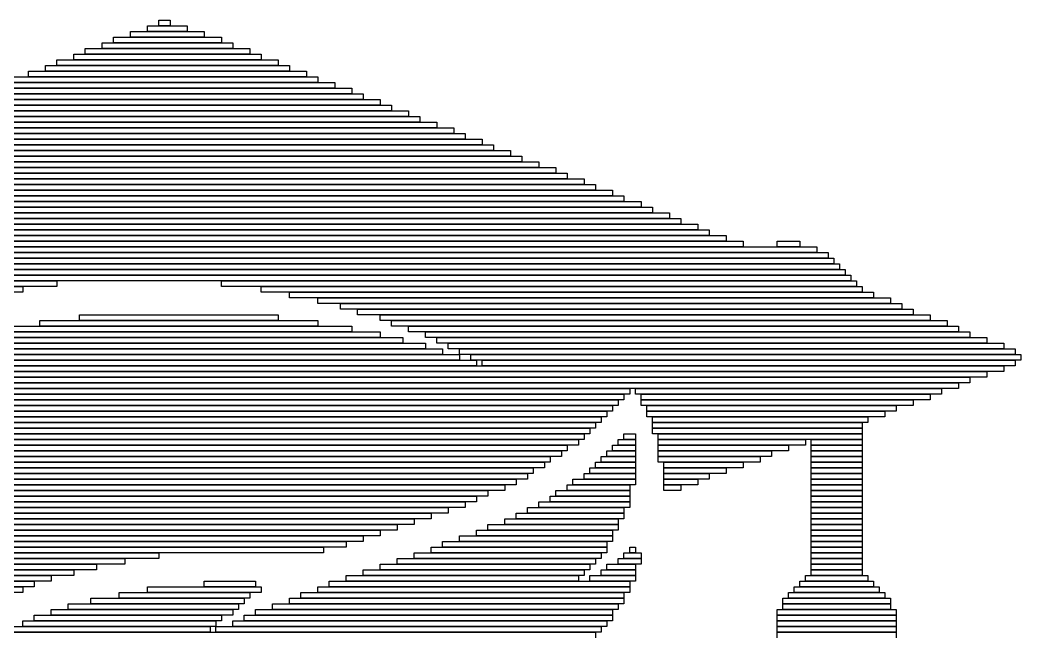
# Model space of a CAD drawing. Extents: x 92 to 1005, y 17 to 1009.
# Drawn here: x 193.5 to 370, y 900.5 to 1009 of the extents above; entities that cross this region are included whole.
import ezdxf

# ---------------------------------------------------------------- set-up
doc = ezdxf.new("R2010")
doc.units = 0

msp = doc.modelspace()

# ---------------------------------------------------------------- linework, layer by layer
for p, q in [((216, 1008), (223, 1008)), ((216, 1007), (216, 1008)), ((218, 1009), (220, 1009)), ((218, 1008), (218, 1009)), ((220, 1008), (218, 1008)), ((220, 1009), (220, 1008)), ((223, 1008), (223, 1007)), ((213, 1007), (226, 1007)), ((213, 1006), (213, 1007)), ((223, 1007), (216, 1007)), ((226, 1007), (226, 1006)), ((208, 1005), (231, 1005)), ((208, 1004), (208, 1005)), ((210, 1006), (229, 1006)), ((210, 1005), (210, 1006)), ((229, 1005), (210, 1005)), ((226, 1006), (213, 1006)), ((229, 1006), (229, 1005)), ((231, 1005), (231, 1004)), ((203, 1003), (236, 1003)), ((203, 1002), (203, 1003)), ((205, 1004), (234, 1004)), ((205, 1003), (205, 1004)), ((234, 1003), (205, 1003)), ((231, 1004), (208, 1004)), ((234, 1004), (234, 1003)), ((236, 1003), (236, 1002)), ((198, 1001), (241, 1001)), ((198, 1000), (198, 1001)), ((200, 1002), (239, 1002)), ((200, 1001), (200, 1002)), ((239, 1001), (200, 1001)), ((236, 1002), (203, 1002)), ((239, 1002), (239, 1001)), ((241, 1001), (241, 1000)), ((192, 999), (246, 999)), ((195, 1000), (244, 1000)), ((195, 999), (195, 1000)), ((244, 999), (195, 999)), ((241, 1000), (198, 1000)), ((244, 1000), (244, 999)), ((246, 999), (246, 998)), ((190, 998), (249, 998)), ((246, 998), (192, 998)), ((249, 998), (249, 997)), ((184, 996), (254, 996)), ((187, 997), (252, 997)), ((252, 996), (187, 996)), ((249, 997), (190, 997)), ((252, 997), (252, 996)), ((254, 996), (254, 995)), ((179, 994), (259, 994)), ((182, 995), (257, 995)), ((257, 994), (182, 994)), ((254, 995), (184, 995)), ((257, 995), (257, 994)), ((259, 994), (259, 993)), ((174, 992), (264, 992)), ((177, 993), (262, 993)), ((262, 992), (177, 992)), ((259, 993), (179, 993)), ((262, 993), (262, 992)), ((264, 992), (264, 991)), ((172, 991), (267, 991)), ((264, 991), (174, 991)), ((267, 991), (267, 990)), ((167, 989), (272, 989)), ((169, 990), (270, 990)), ((270, 989), (169, 989)), ((267, 990), (172, 990)), ((270, 990), (270, 989)), ((272, 989), (272, 988)), ((162, 987), (277, 987)), ((164, 988), (275, 988)), ((275, 987), (164, 987)), ((272, 988), (167, 988)), ((275, 988), (275, 987)), ((277, 987), (277, 986)), ((157, 985), (282, 985)), ((159, 986), (280, 986)), ((280, 985), (159, 985)), ((277, 986), (162, 986)), ((280, 986), (280, 985)), ((282, 985), (282, 984)), ((154, 984), (285, 984)), ((282, 984), (157, 984)), ((285, 984), (285, 983)), ((149, 982), (290, 982)), ((152, 983), (288, 983)), ((288, 982), (152, 982)), ((285, 983), (154, 983)), ((288, 983), (288, 982)), ((290, 982), (290, 981)), ((144, 980), (295, 980)), ((146, 981), (293, 981)), ((293, 980), (146, 980)), ((290, 981), (149, 981)), ((293, 981), (293, 980)), ((295, 980), (295, 979)), ((139, 978), (300, 978)), ((141, 979), (298, 979)), ((298, 978), (141, 978)), ((295, 979), (144, 979)), ((298, 979), (298, 978)), ((300, 978), (300, 977)), ((136, 977), (303, 977)), ((300, 977), (139, 977)), ((303, 977), (303, 976)), ((131, 975), (308, 975)), ((134, 976), (305, 976)), ((305, 975), (134, 975)), ((303, 976), (136, 976)), ((305, 976), (305, 975)), ((308, 975), (308, 974)), ((126, 973), (313, 973)), ((129, 974), (310, 974)), ((310, 973), (129, 973)), ((308, 974), (131, 974)), ((310, 974), (310, 973)), ((313, 973), (313, 972)), ((121, 971), (318, 971)), ((124, 972), (315, 972)), ((315, 971), (124, 971)), ((313, 972), (126, 972)), ((315, 972), (315, 971)), ((318, 971), (318, 970)), ((116, 969), (334, 969)), ((119, 970), (321, 970)), ((321, 969), (119, 969)), ((318, 970), (121, 970)), ((321, 970), (321, 969)), ((327, 970), (331, 970)), ((327, 969), (327, 970)), ((331, 969), (327, 969)), ((331, 970), (331, 969)), ((334, 969), (334, 968)), ((114, 968), (336, 968)), ((334, 968), (116, 968)), ((336, 968), (336, 967)), ((108, 966), (338, 966)), ((111, 967), (337, 967)), ((337, 966), (111, 966)), ((336, 967), (114, 967)), ((337, 967), (337, 966)), ((338, 966), (338, 965)), ((103, 964), (340, 964)), ((106, 965), (339, 965)), ((339, 964), (106, 964)), ((338, 965), (108, 965)), ((339, 965), (339, 964)), ((340, 964), (340, 963)), ((98, 962), (194, 962)), ((101, 963), (200, 963)), ((200, 962), (101, 962)), ((340, 963), (103, 963)), ((194, 962), (194, 961)), ((200, 963), (200, 962)), ((229, 963), (341, 963)), ((229, 962), (229, 963)), ((341, 962), (229, 962)), ((236, 962), (342, 962)), ((236, 961), (236, 962)), ((341, 963), (341, 962)), ((342, 962), (342, 961)), ((194, 961), (98, 961)), ((342, 961), (236, 961)), ((241, 961), (344, 961)), ((241, 960), (241, 961)), ((344, 961), (344, 960)), ((344, 960), (241, 960)), ((246, 960), (347, 960)), ((246, 959), (246, 960)), ((347, 959), (246, 959)), ((250, 959), (349, 959)), ((250, 958), (250, 959)), ((347, 960), (347, 959)), ((349, 959), (349, 958)), ((204, 957), (239, 957)), ((204, 956), (204, 957)), ((239, 957), (239, 956)), ((349, 958), (250, 958)), ((253, 958), (351, 958)), ((253, 957), (253, 958)), ((351, 957), (253, 957)), ((257, 957), (354, 957)), ((257, 956), (257, 957)), ((351, 958), (351, 957)), ((354, 957), (354, 956)), ((192, 955), (252, 955)), ((197, 956), (246, 956)), ((197, 955), (197, 956)), ((246, 955), (197, 955)), ((239, 956), (204, 956)), ((246, 956), (246, 955)), ((252, 955), (252, 954)), ((354, 956), (257, 956)), ((259, 956), (357, 956)), ((259, 955), (259, 956)), ((357, 955), (259, 955)), ((262, 955), (359, 955)), ((262, 954), (262, 955)), ((357, 956), (357, 955)), ((359, 955), (359, 954)), ((188, 954), (257, 954)), ((252, 954), (192, 954)), ((257, 954), (257, 953)), ((359, 954), (262, 954)), ((265, 954), (361, 954)), ((265, 953), (265, 954)), ((361, 954), (361, 953)), ((182, 952), (265, 952)), ((184, 953), (261, 953)), ((261, 952), (184, 952)), ((257, 953), (188, 953)), ((261, 953), (261, 952)), ((361, 953), (265, 953)), ((265, 952), (265, 951)), ((267, 953), (364, 953)), ((267, 952), (267, 953)), ((364, 952), (267, 952)), ((269, 952), (367, 952)), ((269, 951), (269, 952)), ((364, 953), (364, 952)), ((367, 952), (367, 951)), ((177, 950), (271, 950)), ((179, 951), (268, 951)), ((268, 950), (179, 950)), ((265, 951), (182, 951)), ((268, 951), (268, 950)), ((367, 951), (269, 951)), ((271, 951), (369, 951)), ((271, 950), (271, 951)), ((369, 950), (271, 950)), ((271, 950), (271, 949)), ((273, 950), (370, 950)), ((273, 949), (273, 950)), ((369, 951), (369, 950)), ((370, 950), (370, 949)), ((174, 948), (367, 948)), ((175, 949), (274, 949)), ((274, 948), (175, 948)), ((271, 949), (177, 949)), ((370, 949), (273, 949)), ((274, 949), (274, 948)), ((275, 949), (369, 949)), ((275, 948), (275, 949)), ((369, 948), (275, 948)), ((367, 948), (367, 947)), ((369, 949), (369, 948)), ((173, 947), (364, 947)), ((367, 947), (174, 947)), ((364, 947), (364, 946)), ((364, 946), (173, 946)), ((173, 946), (361, 946)), ((361, 945), (173, 945)), ((173, 945), (359, 945)), ((359, 945), (359, 944)), ((361, 946), (361, 945)), ((172, 944), (301, 944)), ((301, 943), (172, 943)), ((172, 943), (300, 943)), ((359, 944), (173, 944)), ((300, 943), (300, 942)), ((301, 944), (301, 943)), ((302, 944), (356, 944)), ((302, 943), (302, 944)), ((356, 943), (302, 943)), ((303, 943), (354, 943)), ((303, 942), (303, 943)), ((354, 943), (354, 942)), ((356, 944), (356, 943)), ((171, 941), (298, 941)), ((300, 942), (172, 942)), ((172, 942), (299, 942)), ((299, 941), (172, 941)), ((298, 941), (298, 940)), ((299, 942), (299, 941)), ((354, 942), (303, 942)), ((303, 942), (351, 942)), ((303, 941), (303, 942)), ((351, 941), (303, 941)), ((304, 941), (348, 941)), ((304, 940), (304, 941)), ((348, 941), (348, 940)), ((351, 942), (351, 941)), ((298, 940), (171, 940)), ((171, 940), (297, 940)), ((297, 939), (171, 939)), ((171, 939), (296, 939)), ((296, 939), (296, 938)), ((297, 940), (297, 939)), ((348, 940), (304, 940)), ((304, 940), (346, 940)), ((304, 939), (304, 940)), ((346, 939), (304, 939)), ((305, 939), (343, 939)), ((305, 938), (305, 939)), ((343, 939), (343, 938)), ((346, 940), (346, 939)), ((296, 938), (171, 938)), ((171, 938), (295, 938)), ((295, 938), (295, 937)), ((343, 938), (305, 938)), ((305, 938), (342, 938)), ((305, 937), (305, 938)), ((342, 938), (342, 937)), ((170, 937), (294, 937)), ((294, 936), (170, 936)), ((170, 936), (293, 936)), ((295, 937), (171, 937)), ((293, 936), (293, 935)), ((294, 937), (294, 936)), ((300, 936), (302, 936)), ((300, 935), (300, 936)), ((302, 936), (302, 935)), ((342, 937), (305, 937)), ((305, 937), (342, 937)), ((305, 936), (305, 937)), ((342, 936), (305, 936)), ((306, 936), (342, 936)), ((306, 935), (306, 936)), ((342, 937), (342, 936)), ((342, 936), (342, 935)), ((169, 934), (290, 934)), ((293, 935), (170, 935)), ((170, 935), (292, 935)), ((292, 934), (170, 934)), ((290, 934), (290, 933)), ((292, 935), (292, 934)), ((298, 934), (302, 934)), ((298, 933), (298, 934)), ((299, 935), (302, 935)), ((299, 934), (299, 935)), ((302, 934), (299, 934)), ((302, 935), (300, 935)), ((302, 935), (302, 934)), ((302, 934), (302, 933)), ((342, 935), (306, 935)), ((306, 935), (332, 935)), ((306, 934), (306, 935)), ((332, 934), (306, 934)), ((306, 934), (329, 934)), ((306, 933), (306, 934)), ((329, 934), (329, 933)), ((332, 935), (332, 934)), ((333, 935), (342, 935)), ((333, 934), (333, 935)), ((342, 934), (333, 934)), ((333, 934), (342, 934)), ((333, 933), (333, 934)), ((342, 935), (342, 934)), ((342, 934), (342, 933)), ((290, 933), (169, 933)), ((169, 933), (289, 933)), ((289, 932), (169, 932)), ((169, 932), (287, 932)), ((287, 932), (287, 931)), ((289, 933), (289, 932)), ((296, 932), (302, 932)), ((296, 931), (296, 932)), ((297, 933), (302, 933)), ((297, 932), (297, 933)), ((302, 932), (297, 932)), ((302, 933), (298, 933)), ((302, 933), (302, 932)), ((302, 932), (302, 931)), ((329, 933), (306, 933)), ((306, 933), (326, 933)), ((306, 932), (306, 933)), ((326, 932), (306, 932)), ((306, 932), (324, 932)), ((306, 931), (306, 932)), ((324, 932), (324, 931)), ((326, 933), (326, 932)), ((342, 933), (333, 933)), ((333, 933), (342, 933)), ((333, 932), (333, 933)), ((342, 932), (333, 932)), ((333, 932), (342, 932)), ((333, 931), (333, 932)), ((342, 933), (342, 932)), ((342, 932), (342, 931)), ((168, 931), (286, 931)), ((287, 931), (169, 931)), ((286, 931), (286, 930)), ((295, 931), (302, 931)), ((295, 930), (295, 931)), ((302, 931), (296, 931)), ((302, 931), (302, 930)), ((324, 931), (306, 931)), ((307, 931), (321, 931)), ((307, 930), (307, 931)), ((321, 931), (321, 930)), ((342, 931), (333, 931)), ((333, 931), (342, 931)), ((333, 930), (333, 931)), ((342, 931), (342, 930)), ((286, 930), (168, 930)), ((168, 930), (284, 930)), ((284, 929), (168, 929)), ((168, 929), (283, 929)), ((283, 929), (283, 928)), ((284, 930), (284, 929)), ((293, 929), (302, 929)), ((293, 928), (293, 929)), ((294, 930), (302, 930)), ((294, 929), (294, 930)), ((302, 929), (294, 929)), ((302, 930), (295, 930)), ((302, 930), (302, 929)), ((302, 929), (302, 928)), ((321, 930), (307, 930)), ((307, 930), (318, 930)), ((307, 929), (307, 930)), ((318, 929), (307, 929)), ((307, 929), (315, 929)), ((307, 928), (307, 929)), ((315, 929), (315, 928)), ((318, 930), (318, 929)), ((342, 930), (333, 930)), ((333, 930), (342, 930)), ((333, 929), (333, 930)), ((342, 929), (333, 929)), ((333, 929), (342, 929)), ((333, 928), (333, 929)), ((342, 930), (342, 929)), ((342, 929), (342, 928)), ((167, 927), (279, 927)), ((283, 928), (168, 928)), ((168, 928), (281, 928)), ((281, 927), (168, 927)), ((279, 927), (279, 926)), ((281, 928), (281, 927)), ((290, 927), (301, 927)), ((290, 926), (290, 927)), ((291, 928), (302, 928)), ((291, 927), (291, 928)), ((302, 927), (291, 927)), ((302, 928), (293, 928)), ((301, 927), (301, 926)), ((302, 928), (302, 927)), ((315, 928), (307, 928)), ((307, 928), (313, 928)), ((307, 927), (307, 928)), ((313, 927), (307, 927)), ((307, 927), (310, 927)), ((307, 926), (307, 927)), ((310, 927), (310, 926)), ((313, 928), (313, 927)), ((342, 928), (333, 928)), ((333, 928), (342, 928)), ((333, 927), (333, 928)), ((342, 927), (333, 927)), ((333, 927), (342, 927)), ((333, 926), (333, 927)), ((342, 928), (342, 927)), ((342, 927), (342, 926)), ((279, 926), (167, 926)), ((167, 926), (276, 926)), ((276, 925), (167, 925)), ((167, 925), (274, 925)), ((274, 925), (274, 924)), ((276, 926), (276, 925)), ((287, 925), (301, 925)), ((287, 924), (287, 925)), ((288, 926), (301, 926)), ((288, 925), (288, 926)), ((301, 925), (288, 925)), ((301, 926), (290, 926)), ((301, 926), (301, 925)), ((301, 925), (301, 924)), ((310, 926), (307, 926)), ((342, 926), (333, 926)), ((333, 926), (342, 926)), ((333, 925), (333, 926)), ((342, 925), (333, 925)), ((333, 925), (342, 925)), ((333, 924), (333, 925)), ((342, 926), (342, 925)), ((342, 925), (342, 924)), ((166, 924), (272, 924)), ((274, 924), (167, 924)), ((272, 924), (272, 923)), ((285, 924), (301, 924)), ((285, 923), (285, 924)), ((301, 924), (287, 924)), ((301, 924), (301, 923)), ((342, 924), (333, 924)), ((333, 924), (342, 924)), ((333, 923), (333, 924)), ((342, 924), (342, 923)), ((272, 923), (166, 923)), ((166, 923), (269, 923)), ((269, 922), (166, 922)), ((166, 922), (266, 922)), ((266, 922), (266, 921)), ((269, 923), (269, 922)), ((281, 922), (300, 922)), ((281, 921), (281, 922)), ((283, 923), (300, 923)), ((283, 922), (283, 923)), ((300, 922), (283, 922)), ((301, 923), (285, 923)), ((300, 923), (300, 922)), ((300, 922), (300, 921)), ((342, 923), (333, 923)), ((333, 923), (342, 923)), ((333, 922), (333, 923)), ((342, 922), (333, 922)), ((333, 922), (342, 922)), ((333, 921), (333, 922)), ((342, 923), (342, 922)), ((342, 922), (342, 921)), ((165, 920), (260, 920)), ((266, 921), (166, 921)), ((166, 921), (263, 921)), ((263, 920), (166, 920)), ((260, 920), (260, 919)), ((263, 921), (263, 920)), ((276, 920), (299, 920)), ((276, 919), (276, 920)), ((279, 921), (299, 921)), ((279, 920), (279, 921)), ((299, 920), (279, 920)), ((300, 921), (281, 921)), ((299, 921), (299, 920)), ((299, 920), (299, 919)), ((342, 921), (333, 921)), ((333, 921), (342, 921)), ((333, 920), (333, 921)), ((342, 920), (333, 920)), ((333, 920), (342, 920)), ((333, 919), (333, 920)), ((342, 921), (342, 920)), ((342, 920), (342, 919)), ((260, 919), (165, 919)), ((165, 919), (257, 919)), ((257, 918), (165, 918)), ((165, 918), (254, 918)), ((254, 918), (254, 917)), ((257, 919), (257, 918)), ((271, 918), (298, 918)), ((271, 917), (271, 918)), ((274, 919), (298, 919)), ((274, 918), (274, 919)), ((298, 918), (274, 918)), ((299, 919), (276, 919)), ((298, 919), (298, 918)), ((298, 918), (298, 917)), ((342, 919), (333, 919)), ((333, 919), (342, 919)), ((333, 918), (333, 919)), ((342, 918), (333, 918)), ((333, 918), (342, 918)), ((333, 917), (333, 918)), ((342, 919), (342, 918)), ((342, 918), (342, 917)), ((254, 917), (165, 917)), ((165, 917), (251, 917)), ((251, 917), (251, 916)), ((268, 917), (297, 917)), ((268, 916), (268, 917)), ((298, 917), (271, 917)), ((297, 917), (297, 916)), ((342, 917), (333, 917)), ((333, 917), (342, 917)), ((333, 916), (333, 917)), ((342, 917), (342, 916)), ((164, 916), (247, 916)), ((247, 915), (164, 915)), ((164, 915), (218, 915)), ((251, 916), (165, 916)), ((218, 915), (218, 914)), ((247, 916), (247, 915)), ((263, 915), (296, 915)), ((263, 914), (263, 915)), ((266, 916), (297, 916)), ((266, 915), (266, 916)), ((297, 915), (266, 915)), ((297, 916), (268, 916)), ((296, 915), (296, 914)), ((297, 916), (297, 915)), ((300, 915), (303, 915)), ((300, 914), (300, 915)), ((301, 916), (302, 916)), ((301, 915), (301, 916)), ((302, 915), (301, 915)), ((302, 916), (302, 915)), ((303, 915), (303, 914)), ((342, 916), (333, 916)), ((333, 916), (342, 916)), ((333, 915), (333, 916)), ((342, 915), (333, 915)), ((333, 915), (342, 915)), ((333, 914), (333, 915)), ((342, 916), (342, 915)), ((342, 915), (342, 914)), ((218, 914), (164, 914)), ((164, 914), (212, 914)), ((212, 913), (164, 913)), ((177, 913), (207, 913)), ((207, 913), (207, 912)), ((212, 914), (212, 913)), ((257, 913), (294, 913)), ((257, 912), (257, 913)), ((260, 914), (295, 914)), ((260, 913), (260, 914)), ((295, 913), (260, 913)), ((296, 914), (263, 914)), ((294, 913), (294, 912)), ((295, 914), (295, 913)), ((297, 913), (302, 913)), ((297, 912), (297, 913)), ((299, 914), (303, 914)), ((299, 913), (299, 914)), ((303, 913), (299, 913)), ((303, 914), (300, 914)), ((302, 913), (302, 912)), ((303, 914), (303, 913)), ((342, 914), (333, 914)), ((333, 914), (342, 914)), ((333, 913), (333, 914)), ((342, 913), (333, 913)), ((333, 913), (342, 913)), ((333, 912), (333, 913)), ((342, 914), (342, 913)), ((342, 913), (342, 912)), ((207, 912), (177, 912)), ((180, 912), (203, 912)), ((203, 911), (180, 911)), ((183, 911), (199, 911)), ((199, 911), (199, 910)), ((203, 912), (203, 911)), ((251, 911), (292, 911)), ((251, 910), (251, 911)), ((254, 912), (293, 912)), ((254, 911), (254, 912)), ((293, 911), (254, 911)), ((294, 912), (257, 912)), ((292, 911), (292, 910)), ((293, 912), (293, 911)), ((294, 911), (302, 911)), ((294, 910), (294, 911)), ((296, 912), (302, 912)), ((296, 911), (296, 912)), ((302, 911), (296, 911)), ((302, 912), (297, 912)), ((302, 912), (302, 911)), ((302, 911), (302, 910)), ((332, 911), (343, 911)), ((332, 910), (332, 911)), ((342, 912), (333, 912)), ((333, 912), (342, 912)), ((333, 911), (333, 912)), ((342, 911), (333, 911)), ((342, 912), (342, 911)), ((343, 911), (343, 910)), ((199, 910), (183, 910)), ((185, 910), (196, 910)), ((196, 909), (185, 909)), ((187, 909), (194, 909)), ((194, 909), (194, 908)), ((196, 910), (196, 909)), ((216, 909), (236, 909)), ((216, 908), (216, 909)), ((226, 910), (235, 910)), ((226, 909), (226, 910)), ((235, 909), (226, 909)), ((235, 910), (235, 909)), ((236, 909), (236, 908)), ((246, 909), (301, 909)), ((246, 908), (246, 909)), ((248, 910), (301, 910)), ((248, 909), (248, 910)), ((301, 909), (248, 909)), ((292, 910), (251, 910)), ((302, 910), (294, 910)), ((301, 910), (301, 909)), ((301, 909), (301, 908)), ((330, 909), (345, 909)), ((330, 908), (330, 909)), ((331, 910), (344, 910)), ((331, 909), (331, 910)), ((344, 909), (331, 909)), ((343, 910), (332, 910)), ((344, 910), (344, 909)), ((345, 909), (345, 908)), ((194, 908), (187, 908)), ((211, 908), (234, 908)), ((211, 907), (211, 908)), ((236, 908), (216, 908)), ((234, 908), (234, 907)), ((243, 908), (300, 908)), ((243, 907), (243, 908)), ((301, 908), (246, 908)), ((300, 908), (300, 907)), ((329, 908), (346, 908)), ((329, 907), (329, 908)), ((345, 908), (330, 908)), ((346, 908), (346, 907)), ((202, 906), (232, 906)), ((202, 905), (202, 906)), ((206, 907), (233, 907)), ((206, 906), (206, 907)), ((233, 906), (206, 906)), ((234, 907), (211, 907)), ((232, 906), (232, 905)), ((233, 907), (233, 906)), ((238, 906), (299, 906)), ((238, 905), (238, 906)), ((241, 907), (300, 907)), ((241, 906), (241, 907)), ((300, 906), (241, 906)), ((300, 907), (243, 907)), ((299, 906), (299, 905)), ((300, 907), (300, 906)), ((328, 907), (347, 907)), ((328, 906), (328, 907)), ((347, 906), (328, 906)), ((328, 906), (347, 906)), ((328, 905), (328, 906)), ((346, 907), (329, 907)), ((347, 907), (347, 906)), ((347, 906), (347, 905)), ((196, 904), (229, 904)), ((196, 903), (196, 904)), ((199, 905), (231, 905)), ((199, 904), (199, 905)), ((231, 904), (199, 904)), ((232, 905), (202, 905)), ((229, 904), (229, 903)), ((231, 905), (231, 904)), ((233, 904), (298, 904)), ((233, 903), (233, 904)), ((235, 905), (298, 905)), ((235, 904), (235, 905)), ((298, 904), (235, 904)), ((299, 905), (238, 905)), ((298, 905), (298, 904)), ((298, 904), (298, 903)), ((327, 905), (348, 905)), ((327, 904), (327, 905)), ((348, 904), (327, 904)), ((327, 904), (348, 904)), ((327, 903), (327, 904)), ((347, 905), (328, 905)), ((348, 905), (348, 904)), ((348, 904), (348, 903)), ((191, 902), (227, 902)), ((194, 903), (228, 903)), ((194, 902), (194, 903)), ((228, 902), (194, 902)), ((229, 903), (196, 903)), ((227, 902), (227, 901)), ((228, 903), (228, 902)), ((228, 902), (296, 902)), ((228, 901), (228, 902)), ((231, 903), (297, 903)), ((231, 902), (231, 903)), ((297, 902), (231, 902)), ((298, 903), (233, 903)), ((296, 902), (296, 901)), ((297, 903), (297, 902)), ((348, 903), (327, 903)), ((327, 903), (348, 903)), ((327, 902), (327, 903)), ((348, 902), (327, 902)), ((327, 902), (348, 902)), ((327, 901), (327, 902)), ((348, 903), (348, 902)), ((348, 902), (348, 901)), ((133, 901), (295, 901)), ((227, 901), (191, 901)), ((296, 901), (228, 901)), ((295, 901), (295, 900)), ((348, 901), (327, 901)), ((327, 901), (348, 901)), ((327, 900), (327, 901)), ((348, 901), (348, 900))]:
    msp.add_line(p, q)

doc.saveas('drawing.dxf')
